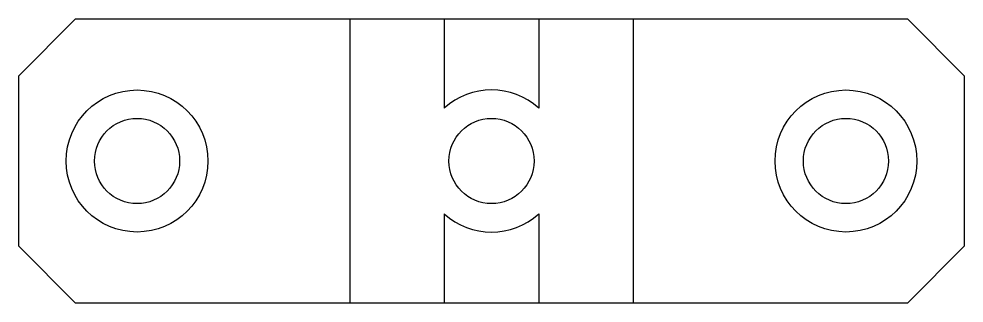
# Model space of a CAD drawing. Header units: millimetres. Extents: x 0 to 100, y 0 to 30.
import ezdxf

# ---------------------------------------------------------------- set-up
doc = ezdxf.new("R2010")
doc.units = ezdxf.units.MM

# ---------------------------------------------------------------- blocks, each defined once
blk = doc.blocks.new('EL-3')
at = {"color": 1}
for p, q in [((-50, 9), (-44, 15)), ((-15, 15), (-15, -15)), ((-5, 15), (-5, 5.59)), ((5, 15), (5, 5.59)), ((15, 15), (15, -15)), ((50, 9), (44, 15)), ((-5, -5.59), (-5, -15)), ((5, -5.59), (5, -15)), ((-50, -9), (-44, -15)), ((50, -9), (44, -15))]:
    blk.add_line(p, q, dxfattribs=at)
for points in [[(-44, 15), (44, 15)], [(-50, -9), (-50, 9)], [(50, 9), (50, -9)], [(44, -15), (-44, -15)]]:
    blk.add_lwpolyline(points, dxfattribs=at)
for centre, radius in [((-37.5, 0), 7.5), ((37.5, 0), 7.5), ((-37.5, 0), 4.5), ((0, 0), 4.5), ((37.5, 0), 4.5)]:
    blk.add_circle(centre, radius, dxfattribs=at)
for start, end in [(48.1897, 131.8103), (228.1897, 311.8103)]:
    blk.add_arc((0, 0), 7.5, start, end, dxfattribs=at)

msp = doc.modelspace()

# ---------------------------------------------------------------- block references
at = {"color": 7}
msp.add_blockref('EL-3', (50, 15), dxfattribs=at)

doc.saveas('drawing.dxf')
